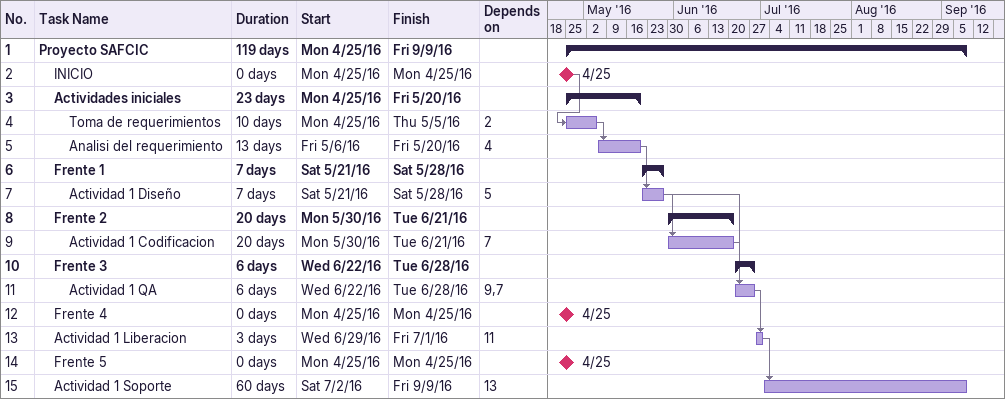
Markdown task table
| ID | Level | Task | Duration | Start | Finish | Predecessors |
|---|---|---|---|---|---|---|
| 1 | 1 | **Proyecto SAFCIC** | 119d | 2016-04-25 | 2016-09-09 |  |
| 2 | 2 | INICIO | 0d | 2016-04-25 | 2016-04-25 |  |
| 3 | 2 | **Actividades iniciales** | 23d | 2016-04-25 | 2016-05-20 |  |
| 4 | 3 | Toma de requerimientos | 10d | 2016-04-25 | 2016-05-05 | 2 |
| 5 | 3 | Analisi del requerimiento | 13d | 2016-05-06 | 2016-05-20 | 4 |
| 6 | 2 | **Frente 1** | 7d | 2016-05-21 | 2016-05-28 |  |
| 7 | 3 | Actividad 1 Diseño | 7d | 2016-05-21 | 2016-05-28 | 5 |
| 8 | 2 | **Frente 2** | 20d | 2016-05-30 | 2016-06-21 |  |
| 9 | 3 | Actividad 1 Codificacion | 20d | 2016-05-30 | 2016-06-21 | 7 |
| 10 | 2 | **Frente 3** | 6d | 2016-06-22 | 2016-06-28 |  |
| 11 | 3 | Actividad 1 QA | 6d | 2016-06-22 | 2016-06-28 | 9, 7 |
| 12 | 2 | Frente 4 | 0d | 2016-04-25 | 2016-04-25 |  |
| 13 | 2 | Actividad 1 Liberacion | 3d | 2016-06-29 | 2016-07-01 | 11 |
| 14 | 2 | Frente 5 | 0d | 2016-04-25 | 2016-04-25 |  |
| 15 | 2 | Actividad 1 Soporte | 60d | 2016-07-02 | 2016-09-09 | 13 |
